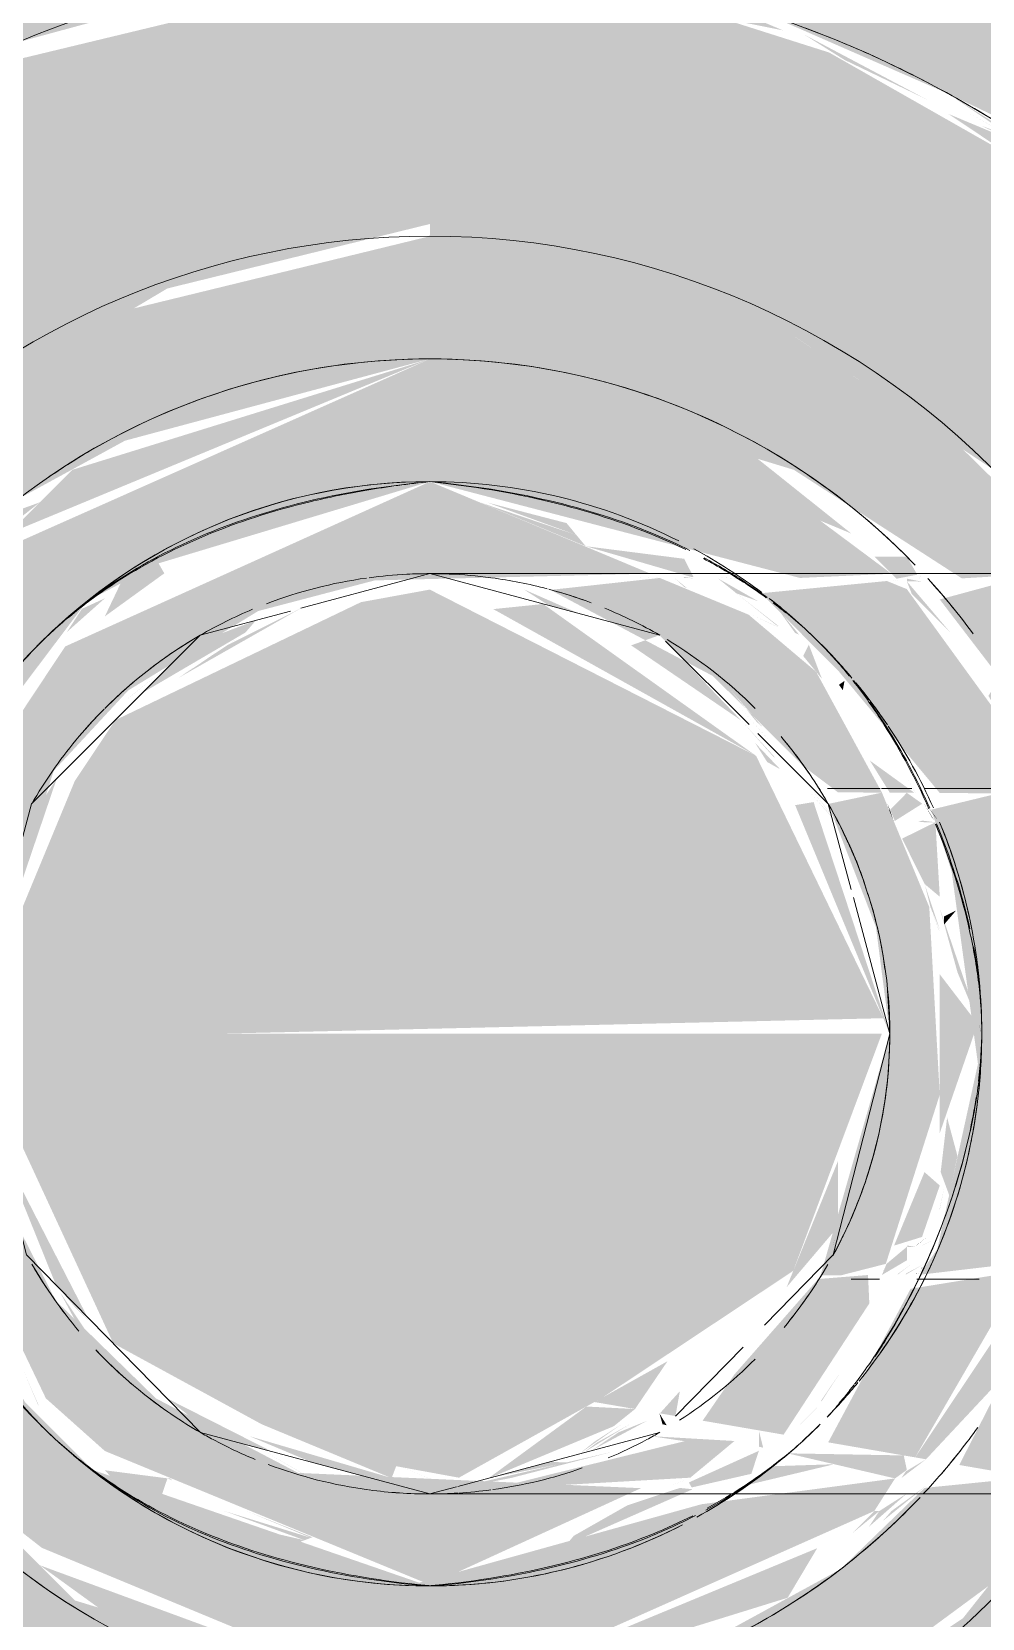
# Model space of a CAD drawing. Header units: millimetres. Extents: x 68869 to 96007, y -1987 to 27400.
# Drawn here: x 88807.5 to 88823, y 4790.47 to 4816.33 of the extents above; entities that cross this region are included whole.
import ezdxf

# ---------------------------------------------------------------- set-up
doc = ezdxf.new("R2010")
doc.units = ezdxf.units.MM
doc.layers.add('0-1', color=7, linetype='Continuous', lineweight=9)
doc.layers.add('P-SANR-FIXT', color=7, linetype='Continuous', lineweight=9)
doc.layers.add('0-2', color=7, linetype='Continuous', lineweight=9, transparency=0.7)

# ---------------------------------------------------------------- blocks, each defined once
blk = doc.blocks.new('Sanitary_Toilet-Accessories_Gessi_Wall-mounted-paper-roll-holder-65449 - Chrome-30913797-Развертка 2_16-4')
at = {"layer": '0-2'}
for points in [[(23986, 4777.5), (23992.953, 4778.768), (23995.604, 4779.952), (23998.895, 4781.9), (24001.518, 4784.09), (24003.893, 4786.82), (24005.737, 4789.785), (24006.93, 4792.5), (24001.798, 4792.5), (23999.823, 4789.268), (23997.102, 4786.472), (23992.697, 4783.832), (23989.626, 4783), (23986, 4782.5), (23980.476, 4783.398), (23977.544, 4784.679), (23974.898, 4786.472), (23972.177, 4789.268), (23971.344, 4790.464), (23969.782, 4793.442), (23968.582, 4798.333), (23968.652, 4801.542), (23969.166, 4804.514), (23970.12, 4807.353), (23972.177, 4810.732), (23974.898, 4813.528), (23979.303, 4816.168), (23982.373, 4817), (23986, 4817.5), (23991.524, 4816.602), (23994.456, 4815.321), (23995.5, 4814.819), (23995.5, 4820.101), (23992.251, 4821.51), (23985.886, 4822.482), (23979.047, 4821.232), (23976.395, 4820.048), (23973.104, 4818.1), (23970.482, 4815.91), (23968.107, 4813.18), (23966.263, 4810.215), (23964.888, 4806.939), (23964.057, 4803.52), (23963.777, 4800), (23964.057, 4796.48), (23964.892, 4793.047), (23965.952, 4790.395), (23967.9, 4787.105), (23970.09, 4784.482), (23972.82, 4782.107), (23975.785, 4780.263), (23979.749, 4778.49), (23985.77, 4777.536)], [(23986, 4782.5), (23986, 4787), (23980.5, 4788.34), (23976.474, 4791.307), (23973.852, 4795.716), (23973.087, 4800.438), (23974.342, 4805.503), (23977.307, 4809.526), (23981.716, 4812.148), (23986, 4813.199), (23986, 4817.5), (23979.238, 4815.873), (23976.396, 4814.221), (23972.935, 4811.341), (23969.912, 4806.48), (23968.958, 4801.542), (23968.841, 4798.285), (23970.12, 4792.895), (23973.917, 4787.626), (23978.639, 4784.415), (23981.266, 4783.442), (23983.299, 4783.037)], [(23986, 4787), (23991.5, 4788.34), (23995.526, 4791.307), (23996.419, 4792.835), (23994.066, 4792.598), (23992.696, 4791.273), (23990.975, 4790.333), (23986, 4789), (23980.065, 4790.808), (23978.222, 4792.222), (23976.252, 4795.025), (23975.375, 4797.153), (23975, 4800), (23975.749, 4803.75), (23977.136, 4806.364), (23979.303, 4808.727), (23981.025, 4809.667), (23986, 4811), (23991.935, 4809.192), (23994.675, 4807.423), (23995.5, 4807.471), (23995.5, 4808.732), (23994.693, 4809.526), (23990.975, 4812.01), (23986, 4813), (23980.5, 4811.66), (23976.451, 4808.659), (23973.989, 4804.975), (23973, 4800), (23974.342, 4794.497), (23977.307, 4790.474), (23981.025, 4787.99), (23985.134, 4787.172)], [(23986, 4789), (23993.248, 4792.222), (23993.586, 4792.753), (23990.427, 4792.332), (23985.826, 4791.053), (23980.5, 4792.892), (23979.395, 4793.997), (23977.502, 4797.292), (23977.008, 4800.067), (23977.685, 4803.444), (23980.403, 4807.048), (23981.573, 4807.668), (23986, 4809), (23992.034, 4807.43), (23993.528, 4807.498), (23992.364, 4808.364), (23986, 4811), (23978.752, 4807.778), (23977.685, 4806.305), (23976.005, 4803.75), (23975.384, 4801.433), (23975.412, 4798.462), (23976.642, 4794.958), (23978.222, 4792.752), (23979.669, 4791.622), (23985.953, 4789.019)], [(23991.054, 4807.417), (23990.696, 4807.442), (23991, 4807.418)], [(23991.357, 4807.048), (23990.696, 4807.423), (23991, 4807.178), (23991.303, 4807.068)], [(23982.49, 4800), (23993.394, 4800.254), (23991.319, 4804.531), (23985.997, 4807.24), (23984.874, 4807.035), (23980.869, 4805.113), (23980.206, 4804.119), (23978.5, 4800), (23982.255, 4800)], [(23992.02, 4806.506), (23991.668, 4806.935), (23991.956, 4806.533)], [(23981.876, 4805.792), (23983.008, 4806.542), (23982.07, 4805.922)], [(23992.734, 4805.601), (23992.761, 4805.753), (23992.671, 4805.688)], [(23992.542, 4803.576), (23992.164, 4804.059), (23992.521, 4803.597)], [(23993.5, 4800), (23992.257, 4803.777), (23991.956, 4803.727), (23993.48, 4800.047)], [(23993.563, 4803.469), (23993.466, 4803.75), (23993.5, 4803.621)], [(23994.223, 4803.478), (23994.056, 4803.76), (23994.185, 4803.531)], [(23994.286, 4803.479), (23994.091, 4803.75), (23994.23, 4803.547)], [(23994.315, 4801.654), (23994.164, 4802.063), (23994.287, 4801.72)], [(23994.982, 4800.089), (23994.315, 4802.045), (23994.604, 4801.003), (23994.965, 4800.131)], [(23994.382, 4801.777), (23994.583, 4802.012), (23994.384, 4801.913)], [(23985.374, 4792.758), (23985.449, 4792.952), (23986.472, 4792.765), (23988.551, 4793.925), (23988.82, 4794.075), (23991.925, 4796.136), (23993.37, 4800), (23978.5, 4800), (23980.834, 4794.955), (23983.255, 4793.636), (23985.356, 4792.765)], [(23994.988, 4800.029), (23994.952, 4800.163), (23994.981, 4800.046)], [(23994.469, 4797.37), (23994.604, 4798.008), (23994.435, 4798.636), (23994.33, 4797.746), (23994.465, 4797.38)], [(23994.48, 4797.388), (23994.771, 4798.2), (23994.486, 4797.416)], [(23991.817, 4795.869), (23992.656, 4796.857), (23992.656, 4797.929), (23991.894, 4796.059)], [(23994.315, 4797.134), (23994.401, 4797.555), (23994.315, 4797.153)], [(23992.572, 4796.544), (23992.613, 4796.689), (23992.575, 4796.556)], [(23993.936, 4796.55), (23994.109, 4796.689), (23993.939, 4796.556)], [(23993.917, 4796.073), (23994.084, 4796.25), (23993.939, 4796.099)], [(23988.551, 4793.925), (23988.682, 4793.998), (23987.977, 4794.059)], [(23989.86, 4793.62), (23989.742, 4793.815), (23989.793, 4793.636)], [(23992.103, 4793.623), (23992.347, 4793.866), (23992.113, 4793.636)], [(23983.427, 4793.188), (23983.212, 4793.246), (23983.213, 4793.245)], [(23984.059, 4791.785), (23984.083, 4791.794), (23983.004, 4792.222)]]:
    blk.add_hatch(color=256, dxfattribs=at).paths.add_polyline_path(points)
h = blk.add_hatch(color=256, dxfattribs=at)
h.paths.add_polyline_path([(23986, 4782.5), (23991.436, 4783.49), (23990.734, 4783.442), (23988.7, 4783.037)])
h.paths.add_polyline_path([(23994.104, 4784.772), (23996.969, 4786.472), (23996.215, 4786.183), (23994.376, 4784.954)])
h.paths.add_polyline_path([(23998.702, 4788.117), (24000.65, 4790.464), (24000.551, 4790.883), (23998.863, 4788.357)])
h.paths.add_polyline_path([(23973.297, 4788.117), (23970.67, 4791.743), (23972.437, 4789.001), (23973.064, 4788.357)])
h.paths.add_polyline_path([(24006.93, 4792.5), (24007.303, 4794.146), (24002.388, 4794), (24002.211, 4792.576), (24006.332, 4792.501)])
h.paths.add_polyline_path([(23969.685, 4793.977), (23968.718, 4797.791), (23969.166, 4795.569)])
h.paths.add_polyline_path([(23968.502, 4800.01), (23969.139, 4804.344), (23968.83, 4803.348), (23968.584, 4800.848)])
h.paths.add_polyline_path([(23970.036, 4807.003), (23971.98, 4810.409), (23970.685, 4808.281), (23970.06, 4807.104)])
h.paths.add_polyline_path([(24002.93, 4807.439), (24006.93, 4807.5), (24006.047, 4809.605), (24004.1, 4812.895), (24001.91, 4815.518), (23999.18, 4817.893), (23996.215, 4819.737), (23995.5, 4820.045), (23995.535, 4814.64), (23997.676, 4813.007), (23999.823, 4810.732), (24001.686, 4807.698), (24002.02, 4807.44), (24002.834, 4807.44)])
h.paths.add_polyline_path([(23995.5, 4814.295), (23995.5, 4814.557), (23994.456, 4814.993)])
h.paths.add_polyline_path([(23995.5, 4814.609), (23995.5, 4814.614), (23994.771, 4815.014)])
h.paths.add_polyline_path([(23986, 4817.5), (23980.564, 4816.51), (23981.266, 4816.558), (23983.299, 4816.963)])
h.paths.add_polyline_path([(23991.76, 4816.354), (23990.516, 4816.878), (23990.734, 4816.558), (23991.436, 4816.419)])
h = blk.add_hatch(color=256, dxfattribs=at)
h.paths.add_polyline_path([(23986, 4782.5), (23992.762, 4784.127), (23995.603, 4785.779), (23999.064, 4788.659), (24001.472, 4792.619), (23996.454, 4792.697), (23994.693, 4790.474), (23990.975, 4787.99), (23986, 4786.749), (23986, 4783.146)])
h.paths.add_polyline_path([(23995.5, 4808.732), (23995.5, 4814.295), (23992.51, 4815.994), (23990.734, 4816.558), (23986, 4817.5), (23986, 4813), (23991.5, 4811.66), (23995.192, 4809.192)])
h = blk.add_hatch(color=256, dxfattribs=at)
h.paths.add_polyline_path([(23991.76, 4783.646), (23993.083, 4784.09), (23992.51, 4784.006), (23992.148, 4783.832)])
h.paths.add_polyline_path([(23994.104, 4815.228), (23992.104, 4816.286), (23992.762, 4815.873), (23993.361, 4815.585)])
h = blk.add_hatch(color=256, dxfattribs=at)
h.paths.add_polyline_path([(23969.685, 4793.977), (23969.537, 4794.787), (23969.507, 4794.898)])
h.paths.add_polyline_path([(23969.802, 4793.375), (23969.166, 4795.569), (23969.782, 4793.442)])
h.paths.add_polyline_path([(23995.5, 4814.614), (23995.5, 4814.662), (23994.456, 4815.321)])
h = blk.add_hatch(color=256, dxfattribs=at)
h.paths.add_polyline_path([(23993.026, 4784.052), (23995.535, 4785.416), (23993.083, 4784.09)])
h.paths.add_polyline_path([(24002.759, 4795.237), (24007.789, 4795.512), (24007.805, 4796.16), (24003.007, 4796.063), (24002.808, 4795.398)])
h.paths.add_polyline_path([(24002.386, 4794.201), (24002.484, 4794.318), (24002.396, 4794.23)])
h.paths.add_polyline_path([(24001.764, 4807.44), (23999.563, 4810.999), (23999.471, 4810.732), (24001.686, 4807.44)])
h.paths.add_polyline_path([(24007.511, 4805.711), (24006.939, 4807.472), (24001.955, 4807.181), (24002.881, 4805.73), (24007.399, 4805.711)])
h.paths.add_polyline_path([(23997.898, 4812.693), (23995.5, 4814.557), (23995.611, 4814.221), (23997.478, 4812.973)])
h.paths.add_polyline_path([(23995.5, 4814.557), (23995.5, 4814.609), (23994.99, 4814.802)])
h = blk.add_hatch(color=256, dxfattribs=at)
h.paths.add_polyline_path([(23986, 4789), (23979.636, 4791.338), (23981.025, 4790.333), (23982.25, 4790.005)])
h.paths.add_polyline_path([(23977.472, 4793.502), (23976.333, 4795.025), (23976.807, 4794.166), (23977.469, 4793.505)])
h.paths.add_polyline_path([(23975.375, 4798.601), (23975.375, 4801.399), (23975, 4800)])
h.paths.add_polyline_path([(23976.022, 4803.817), (23977.469, 4806.495), (23976.333, 4804.975), (23976.099, 4804.101)])
h.paths.add_polyline_path([(23979.127, 4808.153), (23986, 4811), (23980.166, 4809.192), (23979.303, 4808.33)])
h = blk.add_hatch(color=256, dxfattribs=at)
h.paths.add_polyline_path([(23986, 4789), (23991.834, 4790.808), (23992.316, 4791.616), (23986.873, 4789.362)])
h.paths.add_polyline_path([(23992.873, 4808.153), (23990.975, 4809.667), (23986, 4811), (23992.871, 4808.154)])
h = blk.add_hatch(color=256, dxfattribs=at)
h.paths.add_polyline_path([(23986, 4791.019), (23989.442, 4792.594), (23983.849, 4792.843), (23981.529, 4794.058), (23979.896, 4795.652), (23979.326, 4796.771), (23978.512, 4800.047), (23979.863, 4804.287), (23981.079, 4805.597), (23983.199, 4806.891), (23985.1, 4807.39), (23989.595, 4807.5), (23986, 4809), (23980.05, 4806.313), (23978.891, 4804.566), (23977.685, 4801.026), (23977.8, 4798.101), (23979.735, 4794.058), (23980.697, 4793.2), (23985.989, 4791.024)])
h.paths.add_polyline_path([(23991.176, 4792.646), (23992.593, 4792.984), (23991.597, 4792.952), (23991.277, 4792.72)])
h.paths.add_polyline_path([(23993.914, 4793.096), (23995.5, 4795.831), (23995.306, 4796.081), (23993.839, 4795.844), (23992.495, 4793.341), (23993.778, 4793.119)])
h.paths.add_polyline_path([(23995.5, 4803.917), (23995.269, 4805.196), (23993.778, 4807.248), (23993.453, 4807.38), (23991.403, 4807.181), (23992.673, 4805.901), (23994.315, 4803.925), (23995.382, 4803.918)])
h = blk.add_hatch(color=256, dxfattribs=at)
h.paths.add_polyline_path([(23980.5, 4790.474), (23979.127, 4791.847), (23978.222, 4792.222), (23980.211, 4790.696)])
h.paths.add_polyline_path([(23993.159, 4791.965), (23993.778, 4792.507), (23993.33, 4792.222)])
h.paths.add_polyline_path([(23978.222, 4792.222), (23976.807, 4794.166), (23977.285, 4793.442)])
h.paths.add_polyline_path([(23976.474, 4794.5), (23975.861, 4796.25), (23976.256, 4795.025)])
h.paths.add_polyline_path([(23995.829, 4795.232), (23998.109, 4795.522), (23998.01, 4796.098), (23996.066, 4795.804), (23995.832, 4795.239)])
h.paths.add_polyline_path([(23975.375, 4802.847), (23976.099, 4804.101), (23975.749, 4803.75), (23975.412, 4802.937)])
h.paths.add_polyline_path([(23975, 4800), (23975.375, 4801.845), (23975.375, 4802.847)])
h.paths.add_polyline_path([(23975.375, 4797.287), (23975.375, 4798.601), (23975, 4800)])
h.paths.add_polyline_path([(23978.841, 4808.035), (23979.636, 4808.662), (23979.141, 4808.483)])
h.paths.add_polyline_path([(23997.491, 4805.752), (23996.171, 4807.382), (23995.5, 4807.084), (23995.526, 4805.76), (23997.229, 4805.753)])
h.paths.add_polyline_path([(23993.989, 4807.419), (23994.004, 4807.483), (23993.986, 4807.423)])
h.paths.add_polyline_path([(23994.502, 4806.524), (23993.778, 4807.375), (23993.86, 4807.166), (23994.401, 4806.625)])
h = blk.add_hatch(color=256, dxfattribs=at)
h.paths.add_polyline_path([(23979.127, 4791.847), (23977.517, 4793.442), (23978.222, 4792.222)])
h.paths.add_polyline_path([(23992.873, 4791.847), (23993.33, 4792.222), (23993.248, 4792.222)])
h.paths.add_polyline_path([(23993.386, 4792.059), (23994.095, 4792.635), (23993.528, 4792.222)])
h.paths.add_polyline_path([(23995.426, 4792.835), (23996.694, 4793.055), (23997.219, 4794.259), (23995.192, 4794.065), (23994.633, 4792.972), (23995.376, 4792.844)])
h.paths.add_polyline_path([(23976.099, 4795.899), (23975.402, 4798.497), (23975.453, 4797.017), (23975.896, 4796.25)])
h.paths.add_polyline_path([(23975.375, 4797.153), (23975.375, 4797.287), (23975, 4800)])
h.paths.add_polyline_path([(23975.384, 4801.433), (23975.978, 4803.75), (23975.375, 4802.847)])
h.paths.add_polyline_path([(23995.5, 4805.534), (23995.358, 4807.362), (23994.315, 4807.079), (23995.326, 4805.76)])
h.paths.add_polyline_path([(23993.609, 4807.417), (23993.948, 4807.483), (23993.778, 4807.778), (23993.248, 4807.778), (23993.603, 4807.423)])
h.paths.add_polyline_path([(23995.5, 4807.427), (23996.342, 4807.471), (23995.5, 4808.659), (23995.5, 4807.44)])
h = blk.add_hatch(color=256, dxfattribs=at)
h.paths.add_polyline_path([(23983.767, 4791.677), (23983.953, 4791.746), (23982.25, 4792.138)])
h.paths.add_polyline_path([(23977.008, 4800.067), (23977.287, 4801.441), (23977.237, 4801.862)])
h.paths.add_polyline_path([(23991.037, 4807.439), (23990.945, 4807.5), (23991, 4807.439)])
h.paths.add_polyline_path([(23988.389, 4808.129), (23988.227, 4808.324), (23986.936, 4808.659)])
h = blk.add_hatch(color=256, dxfattribs=at)
h.paths.add_polyline_path([(23983.953, 4791.746), (23984.059, 4791.785), (23982.646, 4792.222)])
h.paths.add_polyline_path([(23979.182, 4794.732), (23977.685, 4797.788), (23977.971, 4796.25), (23978.513, 4795.547)])
h.paths.add_polyline_path([(23988.541, 4807.947), (23988.389, 4808.129), (23986.823, 4808.659)])
h = blk.add_hatch(color=256, dxfattribs=at)
h.paths.add_polyline_path([(23988.221, 4791.669), (23990.285, 4792.577), (23990.076, 4792.598), (23989.219, 4792.314), (23988.346, 4791.818)])
h.paths.add_polyline_path([(23981.578, 4792.341), (23981.718, 4792.754), (23980.697, 4792.886), (23981.055, 4792.5)])
h.paths.add_polyline_path([(23977.502, 4797.292), (23977.526, 4797.356), (23977.287, 4798.455)])
h.paths.add_polyline_path([(23977.685, 4798.346), (23977.534, 4798.721), (23977.621, 4798.5)])
h.paths.add_polyline_path([(23977.237, 4801.862), (23977.448, 4802.254), (23977.287, 4802.254)])
h.paths.add_polyline_path([(23977.685, 4802.235), (23978.222, 4802.996), (23978.222, 4803.692), (23977.685, 4802.847), (23977.685, 4802.254)])
h.paths.add_polyline_path([(23977.685, 4803.444), (23977.967, 4803.444), (23977.937, 4803.75)])
h.paths.add_polyline_path([(23981.032, 4807.505), (23980.697, 4806.803), (23981.667, 4807.505), (23981.573, 4807.668)])
h.paths.add_polyline_path([(23990.298, 4807.445), (23990.147, 4807.742), (23988.541, 4807.947), (23990.267, 4807.445)])
h = blk.add_hatch(color=256, dxfattribs=at)
h.paths.add_polyline_path([(23997.496, 4794.255), (23997.968, 4795.233), (23995.744, 4795.025), (23995.526, 4794.277), (23997.219, 4794.259)])
h.paths.add_polyline_path([(23976.125, 4795.8), (23975.896, 4796.25), (23975.861, 4796.25)])
h.paths.add_polyline_path([(23975.375, 4801.399), (23975.384, 4801.433), (23975.375, 4802.847)])
h.paths.add_polyline_path([(23993.985, 4807.419), (23993.951, 4807.483), (23993.983, 4807.423)])
h.paths.add_polyline_path([(23994.013, 4807.371), (23993.778, 4807.418), (23993.778, 4807.375)])
h = blk.add_hatch(color=256, dxfattribs=at)
h.paths.add_polyline_path([(23985.968, 4791.01), (23985.88, 4791.05), (23985.953, 4791.014)])
h.paths.add_polyline_path([(23981.798, 4792.721), (23981.764, 4792.754), (23981.718, 4792.754)])
h.paths.add_polyline_path([(23978.023, 4802.517), (23978.222, 4802.95), (23978.16, 4802.847)])
h.paths.add_polyline_path([(23990.287, 4807.426), (23990.137, 4807.447), (23990.147, 4807.427)])
h = blk.add_hatch(color=256, dxfattribs=at)
h.paths.add_polyline_path([(23987.005, 4792.58), (23990.246, 4792.765), (23990.967, 4793.363), (23989.603, 4793.442), (23990.152, 4793.36), (23987.075, 4792.598)])
h.paths.add_polyline_path([(23993.586, 4792.753), (23993.778, 4792.892), (23993.728, 4793.128), (23991.832, 4793.162), (23993.088, 4792.869)])
h.paths.add_polyline_path([(23991.768, 4793.466), (23993.166, 4795.605), (23993.145, 4796.068), (23992.331, 4796.003), (23990.967, 4794.45), (23990.447, 4793.694), (23991.597, 4793.496)])
h.paths.add_polyline_path([(23979.965, 4795.547), (23979.636, 4796.079), (23979.896, 4795.652)])
h.paths.add_polyline_path([(23995.5, 4795.469), (23995.911, 4796.085), (23995.5, 4795.831), (23995.5, 4795.626)])
h.paths.add_polyline_path([(23993.364, 4796.069), (23993.447, 4796.25), (23993.371, 4796.086)])
h.paths.add_polyline_path([(23995.5, 4803.917), (23995.668, 4804.155), (23995.5, 4803.937)])
h.paths.add_polyline_path([(23993.992, 4796.073), (23995.5, 4796.25), (23995.273, 4803.919), (23994.175, 4803.653), (23994.507, 4802.654), (23994.938, 4799.511), (23994.276, 4796.497), (23994.011, 4796.101)])
h.paths.add_polyline_path([(23992.606, 4796.503), (23992.871, 4797.031), (23992.613, 4796.531)])
h.paths.add_polyline_path([(23993.372, 4803.931), (23992.298, 4805.901), (23991.196, 4806.832), (23989.748, 4807.43), (23987.963, 4807.235), (23990.617, 4805.83), (23992.099, 4804.355), (23992.656, 4803.935), (23993.043, 4803.933)])
h = blk.add_hatch(color=256, dxfattribs=at)
h.paths.add_polyline_path([(23985.976, 4791.01), (23985.808, 4791.098), (23985.971, 4791.012)])
h.paths.add_polyline_path([(23993.649, 4807.377), (23993.453, 4807.417), (23993.646, 4807.377)])
h = blk.add_hatch(color=256, dxfattribs=at)
h.paths.add_polyline_path([(23989.835, 4792.596), (23990.542, 4792.881), (23989.838, 4792.598)])
h.paths.add_polyline_path([(23989.764, 4807.429), (23988.945, 4807.462), (23989.75, 4807.43)])
h.paths.add_polyline_path([(23991.711, 4806.617), (23991.227, 4806.835), (23991.607, 4806.66)])
h = blk.add_hatch(color=256, dxfattribs=at)
h.paths.add_polyline_path([(23993.902, 4803.928), (23993.174, 4804.454), (23993.5, 4803.93), (23993.778, 4803.928)])
h.paths.add_polyline_path([(23990.193, 4807.263), (23989.99, 4807.428), (23990.147, 4807.282)])
h = blk.add_hatch(color=256, dxfattribs=at)
h.paths.add_polyline_path([(23984.061, 4792.756), (23983.213, 4793.245), (23984.037, 4792.765)])
h.paths.add_polyline_path([(23986.982, 4792.762), (23988.266, 4793.017), (23987.941, 4793.019), (23986.992, 4792.765)])
h.paths.add_polyline_path([(23991.506, 4804.814), (23991, 4805.378), (23991.5, 4804.818)])
h.paths.add_polyline_path([(23989.744, 4806.497), (23988.79, 4806.753), (23989.134, 4806.66)])
h.paths.add_polyline_path([(23988.434, 4806.848), (23987.53, 4807.244), (23987.941, 4806.98), (23988.275, 4806.891)])
h = blk.add_hatch(color=256, dxfattribs=at)
h.paths.add_polyline_path([(23990.269, 4792.606), (23991.242, 4792.828), (23991.364, 4793.203), (23990.222, 4792.687)])
h.paths.add_polyline_path([(23991.689, 4806.643), (23991, 4807.178), (23991.649, 4806.66)])
h = blk.add_hatch(color=256, dxfattribs=at)
h.paths.add_polyline_path([(23977.526, 4797.356), (23977.685, 4798.346), (23977.287, 4798.559)])
h.paths.add_polyline_path([(23977.397, 4801.995), (23977.685, 4802.254), (23977.448, 4802.254)])
h.paths.add_polyline_path([(23980.077, 4806.547), (23980.697, 4807.098), (23980.323, 4806.926)])
h = blk.add_hatch(color=256, dxfattribs=at)
h.paths.add_polyline_path([(23991.64, 4804.491), (23991.081, 4805.103), (23991.591, 4804.527)])
h.paths.add_polyline_path([(23991.318, 4804.531), (23987.847, 4807.005), (23987.032, 4806.922), (23991.303, 4804.54)])
h.paths.add_polyline_path([(23981.9, 4805.802), (23983.896, 4806.936), (23982.691, 4806.331), (23982.08, 4805.922)])
h = blk.add_hatch(color=256, dxfattribs=at)
h.paths.add_polyline_path([(23978.5, 4800), (23979.911, 4804.156), (23979.41, 4803.395), (23978.512, 4800.047)])
h.paths.add_polyline_path([(23991.714, 4804.31), (23991.303, 4804.741), (23991.5, 4804.43)])
h.paths.add_polyline_path([(23992.551, 4803.541), (23992.196, 4803.937), (23992.528, 4803.559)])
h.paths.add_polyline_path([(23991.08, 4805.104), (23989.744, 4806.497), (23989.281, 4806.331), (23991.054, 4805.122)])
h.paths.add_polyline_path([(23981.314, 4805.559), (23982.991, 4806.541), (23983.162, 4806.739), (23982.085, 4806.331), (23981.505, 4805.75)])
h = blk.add_hatch(color=256, dxfattribs=at)
h.paths.add_polyline_path([(23993.372, 4796.069), (23993.778, 4796.308), (23993.778, 4796.528), (23993.447, 4796.25), (23993.379, 4796.086)])
h.paths.add_polyline_path([(23993.582, 4803.469), (23994.029, 4803.75), (23993.778, 4803.928), (23993.506, 4803.653)])
h.paths.add_polyline_path([(23992.393, 4805.786), (23992.179, 4806.344), (23992.087, 4806.158), (23992.383, 4805.798)])
h = blk.add_hatch(color=256, dxfattribs=at)
h.paths.add_polyline_path([(23986, 4792.5), (23988.989, 4793.19), (23987.333, 4792.763), (23986.003, 4792.501)])
h.paths.add_polyline_path([(23985.996, 4792.5), (23985.048, 4792.754), (23985.995, 4792.501)])
h.paths.add_polyline_path([(23983.424, 4793.19), (23983.208, 4793.248), (23983.208, 4793.248)])
h.paths.add_polyline_path([(23980.697, 4794.697), (23979.965, 4795.79), (23980.217, 4795.322)])
h.paths.add_polyline_path([(23981.065, 4805.456), (23981.812, 4806.058), (23981.115, 4805.5)])
h = blk.add_hatch(color=256, dxfattribs=at)
h.paths.add_polyline_path([(23984.064, 4792.754), (23984.063, 4793.018), (23984.063, 4792.756)])
h.paths.add_polyline_path([(23986.98, 4792.762), (23987.977, 4793.029), (23986.99, 4792.765)])
h.paths.add_polyline_path([(23991.435, 4793.254), (23991.364, 4793.536), (23991.364, 4793.27)])
h.paths.add_polyline_path([(23992.383, 4796.063), (23992.71, 4796.065), (23993.435, 4796.25), (23994.315, 4799.008), (23994.144, 4802.066), (23993.372, 4803.931), (23992.497, 4803.747), (23993.274, 4801.738), (23993.5, 4800), (23992.371, 4796.063)])
h.paths.add_polyline_path([(23995.5, 4796.083), (23995.986, 4796.215), (23996.612, 4799.2), (23996.375, 4802.301), (23995.727, 4803.859), (23995.5, 4803.653), (23995.5, 4796.136)])
h.paths.add_polyline_path([(23991.432, 4804.992), (23990.889, 4805.621), (23991.328, 4805.085)])
h = blk.add_hatch(color=256, dxfattribs=at)
h.paths.add_polyline_path([(23994.091, 4793.065), (23995.5, 4794.571), (23995.269, 4795.124), (23993.914, 4793.096)])
h.paths.add_polyline_path([(23995.5, 4804.839), (23995.265, 4805.761), (23995.109, 4805.507), (23995.45, 4804.924)])
h = blk.add_hatch(color=256, dxfattribs=at)
h.paths.add_polyline_path([(23992.382, 4794.002), (23992.705, 4794.5), (23992.383, 4794.026)])
h.paths.add_polyline_path([(23994.315, 4798.381), (23994.932, 4800.164), (23994.315, 4800.97), (23994.315, 4798.541)])
h.paths.add_polyline_path([(23993.918, 4803.927), (23993.778, 4804.177), (23993.91, 4803.937)])
h = blk.add_hatch(color=256, dxfattribs=at)
h.paths.add_polyline_path([(23993.756, 4796.072), (23994.063, 4796.25), (23993.769, 4796.095)])
h.paths.add_polyline_path([(23993.951, 4796.073), (23994.11, 4796.25), (23993.971, 4796.1)])
h.paths.add_polyline_path([(23994.289, 4803.479), (23994.11, 4803.75), (23994.237, 4803.55)])
h = blk.add_hatch(color=256, dxfattribs=at)
h.paths.add_polyline_path([(23993.57, 4796.548), (23994.026, 4796.689), (23994.315, 4797.527), (23994.066, 4797.746), (23993.573, 4796.556)])
h.paths.add_polyline_path([(23994.315, 4802.235), (23994.244, 4803.448), (23993.701, 4803.181), (23994.069, 4802.44)])
h = blk.add_hatch(color=256, dxfattribs=at)
h.paths.add_polyline_path([(23993.92, 4796.526), (23993.778, 4796.55), (23993.778, 4796.528)])
h.paths.add_polyline_path([(23994.315, 4801.7), (23994.069, 4802.44), (23994.164, 4802.063), (23994.303, 4801.729)])
h.paths.add_polyline_path([(23994.244, 4803.448), (23994.029, 4803.475), (23993.956, 4803.45)])
h = blk.add_hatch(color=256, dxfattribs=at)
h.paths.add_polyline_path([(23979.621, 4793.936), (23979.372, 4794.5), (23979.603, 4793.961)])
h.paths.add_polyline_path([(23977.685, 4798.381), (23977.599, 4801.446), (23977.05, 4799.925), (23977.622, 4798.535)])
h = blk.add_hatch(color=256, dxfattribs=at)
h.paths.add_polyline_path([(23985.998, 4792.501), (23985.953, 4792.755), (23985.996, 4792.501)])
h.paths.add_polyline_path([(23988.436, 4793.153), (23989.124, 4793.636), (23988.687, 4793.355)])
h.paths.add_polyline_path([(23983.423, 4793.19), (23981.711, 4794.058), (23982.49, 4793.441), (23983.208, 4793.248)])
h.paths.add_polyline_path([(23988.632, 4793.206), (23989.545, 4793.694), (23989.078, 4793.505), (23988.779, 4793.304)])
h.paths.add_polyline_path([(23990.004, 4793.77), (23990.076, 4794.175), (23989.75, 4793.814)])
h.paths.add_polyline_path([(23989.207, 4793.773), (23989.345, 4793.884), (23988.551, 4793.925)])
h.paths.add_polyline_path([(23980.41, 4795.388), (23979.001, 4798.132), (23979.896, 4795.914), (23980.255, 4795.547)])
h = blk.add_hatch(color=256, dxfattribs=at)
h.paths.add_polyline_path([(23992.333, 4793.634), (23992.374, 4793.844), (23992.333, 4793.636)])
h.paths.add_polyline_path([(23994.03, 4796.551), (23994.315, 4796.689), (23994.033, 4796.556)])
h = blk.add_hatch(color=256, dxfattribs=at)
h.paths.add_polyline_path([(23993.36, 4796.069), (23993.439, 4796.25), (23993.367, 4796.086)])
h.paths.add_polyline_path([(23992.551, 4796.459), (23992.656, 4796.7), (23992.57, 4796.532)])
h = blk.add_hatch(color=256, dxfattribs=at)
h.paths.add_polyline_path([(23992.03, 4793.619), (23992.331, 4793.925), (23992.041, 4793.636)])
h.paths.add_polyline_path([(23993.624, 4796.071), (23993.858, 4796.25), (23993.638, 4796.092)])
h = blk.add_hatch(color=256, dxfattribs=at)
h.paths.add_polyline_path([(23988.603, 4793.198), (23989.273, 4793.636), (23988.77, 4793.309)])
h.paths.add_polyline_path([(23980.441, 4795.314), (23979.896, 4795.914), (23980.211, 4795.544)])
h = blk.add_hatch(color=256, dxfattribs=at)
h.paths.add_polyline_path([(23993.688, 4792.758), (23994.091, 4793.065), (23993.763, 4792.869), (23993.728, 4792.818)])
h.paths.add_polyline_path([(23995.5, 4795.231), (23995.762, 4795.38), (23995.5, 4795.252)])
h = blk.add_hatch(color=256, dxfattribs=at)
h.paths.add_polyline_path([(23986.977, 4792.762), (23988.996, 4793.603), (23989.207, 4793.773), (23988.551, 4793.925), (23986.962, 4792.762)])
h.paths.add_polyline_path([(23985.04, 4792.757), (23985.356, 4792.765), (23983.054, 4793.442), (23984.064, 4793.019), (23985.01, 4792.765)])
h.paths.add_polyline_path([(23988.497, 4793.169), (23989.259, 4793.636), (23988.721, 4793.336)])
h.paths.add_polyline_path([(23989.345, 4793.884), (23989.874, 4794.663), (23988.682, 4793.998)])
h = blk.add_hatch(color=256, dxfattribs=at)
h.paths.add_polyline_path([(24008, 4792.5), (24007.994, 4794.139), (24007.597, 4793.874), (24007.399, 4792.5)])
h.paths.add_polyline_path([(23985.963, 4792.76), (23985.514, 4792.952), (23985.953, 4792.763)])
at = {"layer": '0-1'}
for p, q in [((23989.747, 4806.497), (23986.3, 4807.42)), ((23985.638, 4807.403), (23983.893, 4806.936)), ((23991.204, 4805.04), (23989.843, 4806.401)), ((23992.867, 4804), (23992.485, 4804)), ((23993.343, 4804), (23992.871, 4804)), ((23993.859, 4804), (23993.362, 4804)), ((23995.5, 4804), (23994.062, 4804)), ((23993.5, 4800), (23992.906, 4802.219)), ((23992.579, 4796.399), (23993.5, 4800)), ((23991.458, 4795.253), (23992.579, 4796.399)), ((23992.871, 4796), (23993.331, 4796)), ((23993.943, 4796), (23994.956, 4796)), ((23990.007, 4793.77), (23991.107, 4794.895)), ((23986.452, 4792.621), (23989.744, 4793.502)), ((23986, 4792.5), (23986.433, 4792.616))]:
    blk.add_line(p, q, dxfattribs=at)
at = {"layer": '0-1', "flags": 128}
for points in [[(23986.3, 4807.42), (23986, 4807.5), (23985.638, 4807.403)], [(23995.5, 4807.5), (23994.63, 4807.5), (23993.398, 4807.5), (23992.244, 4807.5), (23991.172, 4807.5), (23990.188, 4807.5), (23989.299, 4807.5), (23988.508, 4807.5), (23987.819, 4807.5), (23987.237, 4807.5), (23986.764, 4807.5), (23986.403, 4807.5), (23986.156, 4807.5), (23986.024, 4807.5), (23986, 4807.5)], [(23983.724, 4806.891), (23982.253, 4806.497), (23979.503, 4803.747), (23978.5, 4800)], [(23992.871, 4802.35), (23992.497, 4803.747), (23991.35, 4804.894)], [(23978.5, 4800), (23979.421, 4796.399), (23982.255, 4793.502), (23986, 4792.5)], [(23986, 4792.5), (23986.059, 4792.5), (23986.233, 4792.5), (23986.523, 4792.5), (23986.925, 4792.5), (23987.438, 4792.5), (23988.06, 4792.5), (23988.786, 4792.5), (23989.614, 4792.5), (23990.538, 4792.5), (23991.555, 4792.5), (23992.657, 4792.5), (23993.841, 4792.5), (23995.099, 4792.5), (23996.426, 4792.5), (23997.813, 4792.5), (23999.254, 4792.5), (24000.74, 4792.5), (24002.265, 4792.5), (24003.821, 4792.5), (24005.398, 4792.5), (24006.989, 4792.5), (24008, 4792.5)]]:
    blk.add_lwpolyline(points, dxfattribs=at)
at = {"layer": 'P-SANR-FIXT'}
for radius, start, end in [(22.5, 90, 270), (17.5, 90, 270), (17.5, 56.3913, 90), (17.5, 65.5776, 69.493), (17.5, 61.9231, 65.5776), (17.5, 56.3913, 61.9231), (13, 90, 270), (13, 42.5439, 90), (11, 90, 270), (11, 90, 120), (11, 60, 90), (11, 43.9861, 90), (11, 120, 124.4362), (11, 49.7852, 60), (9, 90, 270), (9, 90, 130.1044), (9, 63.1853, 90), (9, 63.1853, 90), (11, 43.9861, 49.7676), (9, 53.0394, 61.4311), (9, 53.0394, 61.4311), (7.5, 97.939, 110.8176), (7.5, 97.939, 110.8176), (7.5, 97.939, 110.8176), (7.5, 92.8916, 97.6182), (7.5, 92.8916, 97.6182), (7.5, 92.8916, 97.5987), (7.5, 90, 92.8916), (7.5, 90.026, 92.8916), (7.5, 90, 92.8916), (7.5, 87.5985, 90), (7.5, 87.5985, 90), (7.5, 87.5985, 90), (7.5, 82.4044, 87.5985), (7.5, 82.4044, 87.5985), (7.5, 82.4044, 87.5985), (7.5, 75.2171, 82.3081), (7.5, 75.2171, 82.3081), (7.5, 75.2171, 82.3081), (11, 39.1487, 42.4133), (11, 36.34, 42.4133), (7.5, 69.463, 75.0112), (7.5, 70.5178, 75.0112), (7.5, 69.463, 75.0112), (7.5, 112.7064, 119.9777), (7.5, 112.7064, 119.9777), (7.5, 112.7064, 119.9777), (7.5, 60.0223, 67.6645), (7.5, 60.0223, 67.6645), (7.5, 60.0223, 67.6645), (9, 49.7701, 52.0529), (9, 45, 52.0529), (9, 132.4171, 135), (7.5, 120, 134.9935), (7.5, 120, 134.9935), (7.5, 120, 127.6407), (7.5, 45.0065, 58.9692), (7.5, 45.0065, 58.9692), (7.5, 45.0065, 58.9692), (9, 135.2345, 138.8628), (9, 42.6896, 45), (9, 40.1101, 45), (7.5, 130.2295, 134.9935), (9, 37.2538, 39.4837), (9, 34.0077, 39.4837), (7.5, 135.1289, 140.3501), (7.5, 135.1289, 140.3501), (7.5, 135.1289, 139.7676), (9, 34.0077, 36.3457), (7.5, 30, 40.2324), (7.5, 34.446, 40.2324), (7.5, 30, 40.2324), (9, 24.1703, 33.836), (9, 24.1703, 33.836), (7.5, 140.3501, 150), (7.5, 140.3501, 150), (7.5, 140.3501, 150), (7.5, 18.7822, 29.9777), (7.5, 18.7822, 29.9777), (7.5, 18.7822, 28.3265), (9, 12.163, 22.5408), (9, 0, 22.5408), (7.5, 0, 17.7543), (7.5, 0, 17.7543), (7.5, 0, 17.7543), (9, 0, 7.4288), (7.5, 331.1957, 0), (7.5, 331.1957, 0), (7.5, 331.6737, 0), (9, 321.0372, 0), (9, 353.5111, 0), (9, 348.7114, 352.6005), (9, 324.6698, 348.3049), (7.5, 210.0409, 220.2324), (7.5, 210.0708, 220.2324), (7.5, 210.0708, 220.2324), (7.5, 320.3532, 329.9292), (7.5, 320.3532, 329.9292), (7.5, 320.3532, 325.5541), (7.5, 223.3616, 240), (7.5, 223.3616, 229.7707), (7.5, 223.3616, 240), (7.5, 302.8832, 315.0283), (7.5, 302.8832, 315.0283), (7.5, 302.8832, 315.0283), (9, 316.1375, 320.8419), (9, 221.1372, 225), (7.5, 232.3594, 240), (9, 316.1375, 318.3568), (7.5, 240, 241.8661), (7.5, 240, 241.8661), (7.5, 240, 241.8661), (7.5, 298.1339, 300), (7.5, 298.1339, 300), (7.5, 298.1339, 300), (9, 311.7126, 315), (9, 312.4171, 314.7655), (11, 319.3099, 324.3094), (7.5, 241.8661, 247.6632), (7.5, 241.8661, 247.6612), (7.5, 241.8661, 247.6632), (7.5, 292.8213, 298.1339), (7.5, 292.8213, 298.1339), (7.5, 292.8213, 298.1339), (9, 308.4609, 311.6928), (11, 319.3099, 322.1191), (9, 229.7701, 270), (7.5, 249.3945, 262.3224), (7.5, 249.3945, 262.3224), (7.5, 249.3945, 262.3224), (9, 298.9225, 308.4609), (9, 298.9225, 308.4609), (13, 270, 325.8462), (7.5, 277.8375, 289.3388), (7.5, 277.8375, 289.3388), (7.5, 277.8375, 289.3388), (11, 317.0527, 319.3099), (11, 317.0527, 319.3099), (7.5, 262.4031, 270), (7.5, 262.4031, 269.9719), (7.5, 262.4031, 270), (17.5, 270, 334.7371), (7.5, 270, 273.4655), (7.5, 270, 273.4655), (7.5, 270, 273.4655), (22.5, 270, 340.4303), (11, 270, 316.6032), (7.5, 273.6168, 277.6187), (7.5, 273.6168, 277.6187), (7.5, 273.6168, 277.6187), (11, 310.2324, 314.8706), (9, 270, 297.2496), (9, 270.3307, 297.2496), (11, 300, 310.2148), (11, 231.8766, 240), (11, 270, 300)]:
    blk.add_arc((23986, 4800), radius, start, end, dxfattribs=at)
for points, knots in [([(23980.227, 4806.897), (23980.434, 4807.066), (23981.084, 4807.54), (23982.313, 4808.187), (23984.02, 4808.729), (23985.314, 4808.936), (23986, 4809)], [0.78125, 0.78125, 0.78125, 0.78125, 0.8125, 0.875, 0.9375, 1, 1, 1, 1]), ([(23986, 4809), (23986.691, 4808.928), (23987.994, 4808.709), (23989.323, 4808.28), (23990.011, 4807.971), (23990.174, 4807.891)], [0, 0, 0, 0, 0.0625, 0.125, 0.1450599, 0.1450599, 0.1450599, 0.1450599]), ([(23990.241, 4807.878), (23990.049, 4807.974), (23989.336, 4808.298), (23987.979, 4808.729), (23986.685, 4808.936), (23986, 4809)], [0.8510297, 0.8510297, 0.8510297, 0.8510297, 0.875, 0.9375, 1, 1, 1, 1]), ([(23984.971, 4808.86), (23984.653, 4808.806), (23983.713, 4808.615), (23982.288, 4808.155), (23981.054, 4807.504), (23980.294, 4806.951), (23979.889, 4806.605), (23979.697, 4806.425), (23979.603, 4806.331)], [0.0319508, 0.0319508, 0.0319508, 0.0319508, 0.0625, 0.125, 0.1875, 0.21875, 0.234375, 0.25, 0.25, 0.25, 0.25]), ([(23990.461, 4807.745), (23990.701, 4807.618), (23991.05, 4807.412), (23991.377, 4807.186), (23991.485, 4807.108)], [0.15704446, 0.15704446, 0.15704446, 0.15704446, 0.1875, 0.2030691, 0.2030691, 0.2030691, 0.2030691]), ([(23991.5, 4807.109), (23991.377, 4807.2), (23991.048, 4807.43), (23990.697, 4807.638), (23990.472, 4807.758)], [0.79466351, 0.79466351, 0.79466351, 0.79466351, 0.8125, 0.84128394, 0.84128394, 0.84128394, 0.84128394]), ([(23992.364, 4806.364), (23992.27, 4806.459), (23992.078, 4806.64), (23991.824, 4806.857), (23991.666, 4806.982), (23991.613, 4807.024)], [0.75, 0.75, 0.75, 0.75, 0.765625, 0.78125, 0.78918269, 0.78918269, 0.78918269, 0.78918269]), ([(23979.603, 4806.331), (23979.226, 4805.954), (23978.528, 4805.066), (23977.69, 4803.441), (23977.228, 4801.995), (23977.033, 4800.855), (23976.999, 4800.317), (23977, 4800.047)], [0.25, 0.25, 0.25, 0.25, 0.3125, 0.375, 0.4375, 0.46875, 0.5, 0.5, 0.5, 0.5]), ([(23992.845, 4803.063), (23992.811, 4803.136), (23992.761, 4803.24), (23992.698, 4803.368), (23992.67, 4803.428), (23992.656, 4803.457)], [0.27777778, 0.27777778, 0.27777778, 0.27777778, 0.30555556, 0.31944444, 0.33333333, 0.33333333, 0.33333333, 0.33333333]), ([(23992.656, 4803.456), (23992.67, 4803.427), (23992.698, 4803.367), (23992.761, 4803.24), (23992.812, 4803.135), (23992.846, 4803.062)], [0.66666667, 0.66666667, 0.66666667, 0.66666667, 0.68055556, 0.69444444, 0.72222222, 0.72222222, 0.72222222, 0.72222222]), ([(23995, 4800), (23995.001, 4800.272), (23994.966, 4800.814), (23994.766, 4801.967), (23994.483, 4802.848), (23994.246, 4803.417)], [0.5, 0.5, 0.5, 0.5, 0.53125, 0.5625, 0.625, 0.625, 0.625, 0.625]), ([(23993.042, 4802.58), (23993.027, 4802.624), (23992.996, 4802.71), (23992.931, 4802.874), (23992.879, 4802.99), (23992.845, 4803.063)], [0.22222222, 0.22222222, 0.22222222, 0.22222222, 0.23611111, 0.25, 0.27777778, 0.27777778, 0.27777778, 0.27777778]), ([(23992.846, 4803.062), (23992.88, 4802.989), (23992.931, 4802.873), (23992.997, 4802.709), (23993.027, 4802.622), (23993.043, 4802.579)], [0.72222222, 0.72222222, 0.72222222, 0.72222222, 0.75, 0.76388889, 0.77777778, 0.77777778, 0.77777778, 0.77777778]), ([(23994.867, 4801.415), (23994.901, 4801.229), (23994.973, 4800.762), (23995, 4800.317), (23995, 4800.047)], [0.44830047, 0.44830047, 0.44830047, 0.44830047, 0.46875, 0.5, 0.5, 0.5, 0.5]), ([(23992.925, 4794.289), (23993.082, 4794.493), (23993.566, 4795.189), (23994.269, 4796.548), (23994.753, 4798.027), (23994.961, 4799.185), (23994.999, 4799.728), (23995, 4800)], [0.2842984, 0.2842984, 0.2842984, 0.2842984, 0.3125, 0.375, 0.4375, 0.46875, 0.5, 0.5, 0.5, 0.5]), ([(23994.798, 4798.365), (23994.668, 4797.781), (23994.292, 4796.595), (23993.684, 4795.395), (23993.31, 4794.818), (23993.258, 4794.74)], [0.5625, 0.5625, 0.5625, 0.5625, 0.625, 0.6875, 0.6973496, 0.6973496, 0.6973496, 0.6973496]), ([(23992.656, 4796.543), (23992.678, 4796.586), (23992.738, 4796.704), (23992.969, 4797.191), (23993.181, 4797.773), (23993.303, 4798.292)], [0.6666667, 0.6666667, 0.6666667, 0.6666667, 0.6875, 0.7222222, 0.8611111, 0.8611111, 0.8611111, 0.8611111]), ([(23979.256, 4794.052), (23979.379, 4793.905), (23979.598, 4793.666), (23979.923, 4793.359), (23980.33, 4793.011), (23981.093, 4792.455), (23982.33, 4791.807), (23984.051, 4791.266), (23985.355, 4791.062), (23986.047, 4791)], [0.7285392, 0.7285392, 0.7285392, 0.7285392, 0.75, 0.765625, 0.78125, 0.8125, 0.875, 0.9375, 1, 1, 1, 1]), ([(23985.953, 4791), (23985.279, 4791.059), (23984.005, 4791.256), (23982.322, 4791.788), (23981.106, 4792.429), (23980.462, 4792.902), (23980.257, 4793.07)], [0, 0, 0, 0, 0.0625, 0.125, 0.1875, 0.21875, 0.21875, 0.21875, 0.21875]), ([(23990.502, 4792.238), (23990.708, 4792.351), (23991.139, 4792.609), (23991.537, 4792.902), (23991.743, 4793.07)], [0.16074211, 0.16074211, 0.16074211, 0.16074211, 0.1875, 0.21875, 0.21875, 0.21875, 0.21875]), ([(23991.769, 4793.1), (23991.561, 4792.931), (23991.161, 4792.639), (23990.727, 4792.381), (23990.523, 4792.27)], [0.78125, 0.78125, 0.78125, 0.78125, 0.8125, 0.83862492, 0.83862492, 0.83862492, 0.83862492]), ([(23990.286, 4792.145), (23990.074, 4792.039), (23989.338, 4791.703), (23987.949, 4791.266), (23986.645, 4791.062), (23985.953, 4791)], [0.8486278, 0.8486278, 0.8486278, 0.8486278, 0.875, 0.9375, 1, 1, 1, 1]), ([(23986.047, 4791), (23986.721, 4791.059), (23987.994, 4791.256), (23989.371, 4791.691), (23990.107, 4792.032), (23990.329, 4792.147)], [0, 0, 0, 0, 0.0625, 0.125, 0.1533262, 0.1533262, 0.1533262, 0.1533262])]:
    blk.add_open_spline(points, degree=3, knots=knots, dxfattribs=at)
for points in [[(23986, 4809), (23985.646, 4808.963), (23985.303, 4808.917), (23984.971, 4808.86)], [(23991.6, 4807.022), (23991.669, 4806.97), (23991.737, 4806.917), (23991.805, 4806.862)], [(23979.636, 4806.364), (23979.73, 4806.459), (23979.826, 4806.549), (23979.924, 4806.638)], [(23979.257, 4805.949), (23979.38, 4806.095), (23979.506, 4806.234), (23979.636, 4806.364)], [(23992.84, 4805.831), (23992.687, 4806.021), (23992.528, 4806.199), (23992.364, 4806.364)], [(23992.397, 4806.331), (23992.545, 4806.182), (23992.69, 4806.023), (23992.829, 4805.855)], [(23993.409, 4805.036), (23993.248, 4805.291), (23993.077, 4805.532), (23992.899, 4805.758)], [(23992.911, 4805.755), (23992.993, 4805.652), (23993.073, 4805.547), (23993.151, 4805.438)], [(23993.173, 4805.407), (23993.264, 4805.281), (23993.352, 4805.151), (23993.437, 4805.017)], [(23994.138, 4803.669), (23993.925, 4804.148), (23993.679, 4804.61), (23993.409, 4805.036)], [(23993.437, 4805.017), (23993.702, 4804.601), (23993.943, 4804.15), (23994.151, 4803.683)], [(23992.383, 4803.937), (23992.372, 4803.958), (23992.355, 4803.989), (23992.349, 4804), (23992.349, 4804)], [(23992.349, 4804), (23992.349, 4804), (23992.355, 4803.989), (23992.372, 4803.958), (23992.383, 4803.937)], [(23994.263, 4803.423), (23994.495, 4802.863), (23994.68, 4802.284), (23994.806, 4801.711)], [(23993.133, 4802.307), (23993.118, 4802.354), (23993.087, 4802.447), (23993.057, 4802.536), (23993.042, 4802.58)], [(23993.043, 4802.579), (23993.058, 4802.535), (23993.088, 4802.445), (23993.118, 4802.353), (23993.133, 4802.306)], [(23993.37, 4801.388), (23993.351, 4801.498), (23993.306, 4801.712), (23993.223, 4802.02), (23993.163, 4802.213), (23993.133, 4802.307)], [(23993.133, 4802.306), (23993.164, 4802.212), (23993.224, 4802.018), (23993.306, 4801.712), (23993.351, 4801.497), (23993.37, 4801.388)], [(23993.421, 4801.054), (23993.406, 4801.167), (23993.39, 4801.279), (23993.37, 4801.388)], [(23993.37, 4801.388), (23993.39, 4801.278), (23993.406, 4801.167), (23993.421, 4801.053)], [(23993.5, 4800), (23993.495, 4800.239), (23993.482, 4800.476), (23993.46, 4800.709)], [(23993.46, 4800.709), (23993.482, 4800.476), (23993.495, 4800.239), (23993.5, 4800)], [(23993.5, 4800), (23993.5, 4799.508), (23993.453, 4799.046), (23993.37, 4798.612)], [(23993.37, 4798.61), (23993.452, 4799.043), (23993.5, 4799.508), (23993.5, 4800)], [(23995, 4800.047), (23994.999, 4799.777), (23994.981, 4799.506), (23994.947, 4799.226)], [(23994.91, 4798.962), (23994.88, 4798.766), (23994.842, 4798.566), (23994.798, 4798.365)], [(23993.325, 4798.393), (23993.248, 4798.042), (23993.149, 4797.712), (23993.043, 4797.421)], [(23993.043, 4797.421), (23992.979, 4797.246), (23992.845, 4796.923), (23992.715, 4796.657), (23992.656, 4796.544)], [(23992.383, 4796.063), (23992.368, 4796.038), (23992.348, 4796.005), (23992.344, 4796), (23992.361, 4796.027), (23992.375, 4796.049)], [(23992.671, 4793.974), (23992.754, 4794.072), (23992.836, 4794.173), (23992.917, 4794.278)], [(23979.669, 4793.603), (23979.535, 4793.738), (23979.405, 4793.882), (23979.278, 4794.035)], [(23992.692, 4793.991), (23992.621, 4793.909), (23992.55, 4793.83), (23992.477, 4793.753)], [(23992.044, 4793.329), (23992.142, 4793.418), (23992.237, 4793.508), (23992.331, 4793.603)], [(23992.364, 4793.636), (23992.269, 4793.541), (23992.173, 4793.45), (23992.074, 4793.361)], [(23991.743, 4793.07), (23991.846, 4793.154), (23991.946, 4793.241), (23992.044, 4793.329)]]:
    blk.add_open_spline(points, degree=3, dxfattribs=at)

msp = doc.modelspace()

# ---------------------------------------------------------------- block references
at = {"layer": 'P-SANR-FIXT'}
msp.add_blockref('Sanitary_Toilet-Accessories_Gessi_Wall-mounted-paper-roll-holder-65449 - Chrome-30913797-Развертка 2_16-4', (64827.994, 0), dxfattribs=at)

doc.saveas('drawing.dxf')
